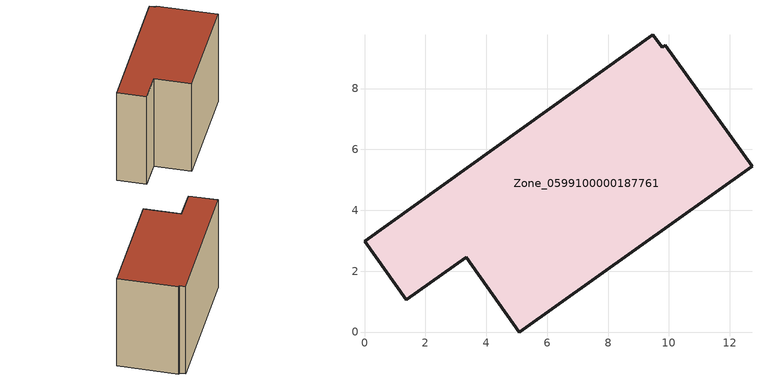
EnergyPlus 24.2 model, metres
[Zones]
Zone_0599100000187761
 floor ground (C_G): 9.78,9.36 9.88,9.43 12.73,5.45 5.09,0 3.33,2.45 1.37,1.06 0,2.98 9.47,9.76 z0
 wall outside (C_F): 9.47,9.76 0,2.98 1.37,1.06 3.33,2.45 5.09,0 12.73,5.45 9.88,9.43 9.78,9.36 9.47,9.76 z0:8.23
 roof outside (C_R): 9.78,9.36 9.47,9.76 0,2.98 1.37,1.06 3.33,2.45 5.09,0 12.73,5.45 9.88,9.43 z8.23
[BUILDING]
Pand.0599100000187761: North Axis=0; Terrain=City; Loads Convergence Tolerance Value=0.04; Temperature Convergence Tolerance Value=0.4; Solar Distribution=FullExterior; Maximum Number of Warmup Days=25; Minimum Number of Warmup Days=1
[Site:Location]
Rotterdam.The.Hague.AP_ZH_NLD Design_Conditions: Latitude=51.96; Longitude=4.45; Time Zone=1; Elevation=-4.5
[SITE:GROUNDTEMPERATURE:BUILDINGSURFACE]
18, 18, 18, 18, 18, 18, 18, 18, 18, 18, 18, 18
[MATERIAL] Thermal Absorptance=0.9; Solar Absorptance=0.7; Visible Absorptance=0.7
Name | Roughness | Thickness | Conductivity | Density | Specific Heat
G.TI.1975-1991 | MediumSmooth | 0.15 | 0.288461 | 540 | 1210
F.TI.1975-1991 | Rough | 0.3 | 0.230769 | 1920 | 840
R.TI.1975-1991 | MediumRough | 0.2 | 0.153846 | 1500 | 1000
[CONSTRUCTION]
C_G: G.TI.1975-1991
C_F: F.TI.1975-1991
C_R: R.TI.1975-1991
[ZONE]
Zone_0599100000187761: Type=1; Multiplier=1; Ceiling Height=Autocalculate; Volume=Autocalculate; Floor Area=autocalculate; Part of Total Floor Area=Yes
[ZONEINFILTRATION:DESIGNFLOWRATE]
Infil_Zone_0599100000187761: Zone or ZoneList or Space or SpaceList=Zone_0599100000187761; Schedule=AlwaysOn; Design Flow Rate Calculation Method=Flow/Area; Flow Rate per Floor Area=0.003; Constant Term Coefficient=1; Temperature Term Coefficient=0; Velocity Term Coefficient=0; Velocity Squared Term Coefficient=0
[HVACTEMPLATE:ZONE:IDEALLOADSAIRSYSTEM]
Zone_0599100000187761: Maximum Heating Supply Air Temperature=50; Minimum Cooling Supply Air Temperature=13; Maximum Heating Supply Air Humidity Ratio=0.0156; Minimum Cooling Supply Air Humidity Ratio=0.0077; Heating Limit=NoLimit; Cooling Limit=NoLimit; Dehumidification Control Type=ConstantSensibleHeatRatio; Cooling Sensible Heat Ratio=0.7; Dehumidification Setpoint=60; Humidification Control Type=None; Humidification Setpoint=30; Outdoor Air Method=None; Outdoor Air Flow Rate per Person=0.00944; Outdoor Air Flow Rate per Zone Floor Area=0; Outdoor Air Flow Rate per Zone=0; Demand Controlled Ventilation Type=None; Outdoor Air Economizer Type=NoEconomizer; Heat Recovery Type=None; Sensible Heat Recovery Effectiveness=0.7; Latent Heat Recovery Effectiveness=0.65
[ZONECONTROL:THERMOSTAT]
ThermostatControl_Zone_0599100000187761: Zone or ZoneList=Zone_0599100000187761; Control Type Schedule=DualSetpointControlType; Control 1=Thermostat_Zone_0599100000187761; Temperature Difference Between Cutout And Setpoint=0
[THERMOSTATSETPOINT:DUALSETPOINT]
Thermostat_Zone_0599100000187761: Heating Setpoint Temperature Schedule=HeatingSetpoint_Zone_0599100000187761; Cooling Setpoint Temperature Schedule=CoolingSetpoint_Zone_0599100000187761
[SCHEDULE:COMPACT]
HeatingSetpoint_Zone_0599100000187761: Through: 12/31, For: AllDays, Until: 24:00, 21
CoolingSetpoint_Zone_0599100000187761: Through: 12/31, For: AllDays, Until: 24:00, 24
DualSetpointControlType: Through: 12/31, For: AllDays, Until: 24:00, 4
AlwaysOn: Through: 12/31, For: AllDays, Until: 24:00, 1
